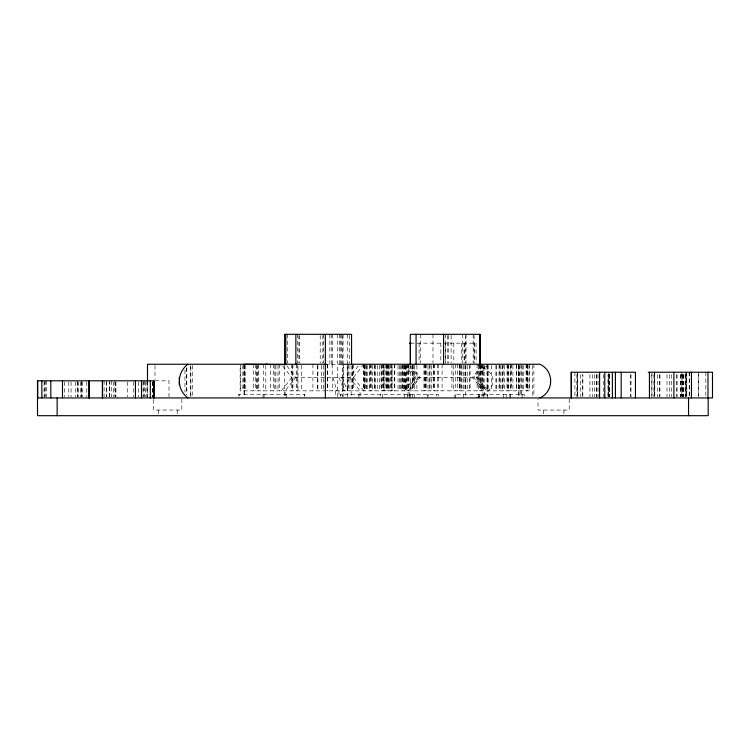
<?xml version="1.0" encoding="UTF-8"?>
<svg xmlns="http://www.w3.org/2000/svg" width="750" height="750" viewBox="0 0 750 750"><rect width="100%" height="100%" fill="white"/><g stroke="black" fill="none" stroke-linecap="round" stroke-linejoin="round"><path stroke-width="0.56" stroke-dasharray="3.75 2.81" d="M190.866 396.769L190.866 365.409M239.259 396.159L239.259 394.387M244.088 394.387L244.088 364.247M244.256 394.387L244.266 365.4M358.172 366.019L349.556 377.541L360.047 390.844L360.047 396.919M481.097 366.019L472.481 377.541L482.962 390.844L482.962 397.931M482.606 366.019L473.972 377.541L484.462 390.844L484.462 396.919M281.4 390.844L291.694 377.541L353.494 377.541L363.788 364.247M404.306 390.844L414.609 377.541L477.909 377.541L488.212 390.844M485.353 366.019L476.428 377.541L486.731 390.844M477.909 377.541L488.212 364.247M476.119 397.538C496.716 391.988 499.734 372.169 477.928 365.438M410.447 343.153L476.081 343.153L476.081 363.075M325.069 364.247L344.719 364.247M155.175 380.812L168.984 380.812L168.984 396.788M407.166 366.019L416.091 377.541L405.787 390.844L405.881 364.247M404.306 364.247L414.609 377.541M353.494 377.541L363.788 390.844M282.769 366.019L291.694 377.541M411.394 366.019L420.028 377.541L409.537 390.844L409.537 397.931M409.931 366.019L418.556 377.541L408.066 390.844L408.066 397.931M287.016 366.019L295.631 377.541L285.141 390.844L285.141 397.931M341.559 377.541L347.944 390.844M338.916 377.541L344.4 390.844M333.141 377.541L336.656 390.844M264.056 394.387L264.056 397.931M705.844 372.234L705.844 396.769M698.503 372.234L698.503 396.769M698.241 374.569L698.241 396.769M689.438 372.234L689.438 396.769M689.203 372.234L689.203 396.769M686.803 374.569L686.803 396.769M686.531 372.234L686.531 396.769L686.494 374.569M686.231 372.234L686.306 396.769M685.894 372.234L685.894 396.769M685.369 374.569L685.369 396.769M685.125 374.569L685.181 396.769M683.372 374.569L683.372 396.769M683.184 374.569L683.184 396.769M682.959 374.569L682.959 396.769M682.772 374.569L682.772 396.769M682.453 374.569L682.453 396.769M681.872 372.234L681.872 396.769M681.272 374.569L681.272 396.769M680.812 374.569L680.812 396.769M680.7 374.569L680.7 396.769M677.091 374.569L677.091 396.769M676.659 374.569L676.659 396.769M671.447 374.569L671.447 396.769M669.712 374.569L669.712 396.769M667.003 374.569L667.003 396.769M659.897 374.569L659.897 396.769M659.784 374.569L659.747 396.769M657.638 374.569L657.638 396.769M654.778 372.234L654.778 396.769M654.628 372.234L654.628 396.769M654.366 374.569L654.403 396.769M653.906 374.569L653.906 396.769M651.956 372.234L651.956 396.769M651.806 374.569L651.806 396.769M630.919 374.569L630.919 396.769M630.806 374.569L630.806 396.769M609.731 374.569L609.731 396.769M609.431 374.569L609.431 396.769M609.169 374.569L609.169 396.769M608.831 372.234L608.831 396.769M608.306 374.569L608.306 396.769M603.638 374.569L603.638 396.769M598.069 374.569L598.069 396.769M596.831 374.569L596.831 396.769M596.634 374.569L596.634 396.769M594.384 374.569L594.384 396.769M592.65 374.569L592.65 396.769M589.941 374.569L589.941 396.769M580.575 374.569L580.575 396.769M577.716 372.234L577.716 396.769M577.556 372.234L577.556 396.769M577.331 374.569L577.331 396.769M576.844 374.569L576.844 396.769M574.884 372.234L574.931 396.769M569.231 399.037L569.231 410.053L538.031 410.053L538.031 399.037M563.962 410.053L563.962 415.688M543.506 410.053L543.506 415.688M533.897 364.247L533.897 396.769M532.378 365.409L532.378 397.931M529.294 364.247L529.294 390.844L240.159 390.844L240.159 365.353M528.975 365.353L528.975 390.844M527.663 365.353L527.663 390.844M527.541 364.247L527.541 390.844M527.072 364.247L527.072 390.844M526.791 364.247L526.791 390.844M526.069 364.247L526.069 390.844M524.269 396.159L524.269 394.387L454.809 394.387L454.809 397.931M523.744 365.353L523.744 390.844M522.263 365.353L522.263 390.844M522.159 394.387L522.159 397.931M521.147 365.409L521.147 396.769M520.988 364.247L520.95 396.769M519.366 365.353L519.366 390.844M518.962 365.409L518.962 396.769M518.775 365.409L518.775 396.769M518.559 364.247L518.559 390.844M518.447 365.353L518.447 390.844M516.712 365.353L516.712 390.844M516.469 364.247L516.469 390.844M512.916 365.353L512.916 390.844M511.659 364.247L511.659 390.844M510.853 364.247L510.853 390.844M510.684 365.353L510.684 390.844M510.478 394.387L510.478 397.931M509.916 394.387L509.916 397.931M508.575 365.4L508.575 390.844M508.191 364.247L508.191 390.844M507.441 365.353L507.441 390.844M507.047 364.247L507.009 390.844M506.203 394.387L506.203 397.931M504.431 365.353L504.431 390.844M503.719 394.387L503.719 397.931M503.175 364.247L503.175 390.844M502.247 365.353L502.247 390.844M502.059 365.353L502.059 390.844M500.381 365.353L500.381 390.844M499.35 364.247L499.35 390.844M499.041 365.353L499.041 390.844M496.238 365.353L496.238 390.844M495.956 365.353L495.956 390.844M491.391 365.353L491.391 390.844M488.119 365.353L488.119 390.844M487.8 365.353L487.8 390.844M487.406 394.387L487.406 396.159M487.2 365.353L487.2 390.844M487.144 394.387L487.144 397.931M487.078 364.247L487.078 390.844M484.153 365.353L484.153 390.844M483.731 365.353L483.731 390.844M483.431 394.387L483.431 397.931M482.531 364.247L482.531 390.844M482.147 365.353L482.147 390.844M481.8 394.387L481.8 396.159M481.331 364.247L481.331 390.844M480.628 365.353L480.628 390.844M480.356 364.247L480.356 390.844M479.644 394.387L479.644 397.931M479.522 364.247L479.522 390.844M478.678 365.353L478.678 390.844M478.444 394.387L478.444 397.931M477.103 364.247L477.103 390.844M474.356 343.153L474.356 363.075M474.075 335.466L474.075 363.094M473.184 334.312L473.184 363.094M470.072 364.247L470.072 390.844M469.434 365.353L469.434 390.844M467.756 365.353L467.756 390.844M466.05 334.312L466.05 363.094M465.834 365.353L465.834 390.844M465.347 335.466L465.347 363.094M465.403 365.353L465.366 397.931M464.728 343.153L464.728 363.075M464.081 343.153L464.081 363.075M464.034 365.353L464.034 390.844M463.369 394.387L463.369 397.931M463.05 365.353L463.05 390.844M462.759 334.312L462.759 363.094M461.334 343.153L461.334 363.075M461.241 365.353L461.241 390.844M460.997 364.247L460.997 390.844M459.975 365.353L459.975 390.844M459.834 364.247L459.834 390.844M459.291 364.247L459.291 390.844M457.528 364.247L457.528 390.844M455.728 364.247L455.728 390.844M455.719 394.387L455.719 397.931M453.806 343.153L453.806 363.075M453.741 365.353L453.741 390.844M451.922 364.247L451.922 390.844M451.116 335.466L451.116 363.094M448.303 335.466L448.303 363.094M447.619 335.466L447.619 363.094M445.538 334.312L445.538 363.094M445.378 343.153L445.378 363.075M442.087 364.247L442.087 390.844M440.841 343.153L440.841 363.075M438.272 364.247L438.272 390.844M438.281 396.159L438.281 394.387L340.444 394.387L340.444 396.159M437.297 364.247L437.297 390.844M436.228 394.387L436.228 396.159M434.175 364.247L434.175 390.844M434.025 364.247L434.025 390.844M433.5 364.247L433.5 390.844M432.975 334.312L432.975 363.094M431.737 365.353L431.737 390.844M429.966 364.247L429.966 390.844M429.788 365.353L429.788 390.844M428.634 394.387L428.634 396.159M427.987 365.353L427.987 390.844M427.659 394.387L427.659 397.931M426.244 364.247L426.244 390.844M425.634 364.247L425.634 390.844M425.194 364.247L425.194 390.844M424.566 364.247L424.566 390.844M423.928 364.247L423.928 390.844M420.319 334.312L420.319 363.094M419.081 343.153L419.081 363.075M416.897 365.353L416.897 390.844M414.488 365.353L414.488 390.844M414.356 394.387L414.356 397.931M413.372 364.247L413.372 390.844M412.669 365.353L412.669 390.844M412.584 394.387L412.584 397.931M412.35 364.247L412.35 390.844M410.681 365.353L410.681 390.844M410.569 394.387L410.569 397.931M409.228 394.387L409.228 397.931M408.891 364.247L408.891 390.844M408.506 364.247L408.506 390.844M407.447 394.387L407.447 397.931M407.297 364.247L407.297 390.844M406.875 364.247L406.875 390.844M406.2 365.353L406.2 390.844M405.028 365.353L405.028 390.844M404.897 365.353L404.897 390.844M404.756 394.387L404.756 397.931M403.95 365.353L403.95 390.844M403.828 365.353L403.828 390.844M402.609 364.247L402.609 390.844M402.328 365.353L402.328 390.844M401.269 365.353L401.269 390.844M400.716 365.353L400.716 390.844M399.413 365.353L399.413 390.844M398.044 365.353L398.044 390.844M394.791 364.247L394.791 390.844M394.65 364.247L394.65 390.844M391.753 364.247L391.753 390.844M390.656 364.247L390.656 390.844M389.803 365.353L389.803 390.844M388.762 365.353L388.762 390.844M388.097 364.247L388.097 390.844M387.853 364.247L387.853 390.844M387.253 365.353L387.253 390.844M386.559 364.247L386.559 390.844M386.409 365.353L386.409 390.844M385.809 364.247L385.809 390.844M383.316 364.247L383.316 390.844M383.147 364.247L383.147 390.844M382.669 394.387L382.669 397.931M382.453 364.247L382.453 390.844M381.609 365.353L381.609 390.844M381.084 364.247L381.084 390.844M380.25 394.387L380.25 396.159M379.406 365.353L379.406 390.844M377.541 365.353L377.541 390.844M375.553 365.353L375.553 390.844M374.784 364.247L374.784 390.844M374.325 365.353L374.325 390.844M372.469 365.353L372.469 390.844M371.737 364.247L371.737 390.844M370.256 364.247L370.322 390.844M370.041 364.247L370.041 390.844M369.291 365.353L369.291 390.844M367.219 365.353L367.219 390.844M366.337 365.353L366.337 390.844M365.934 365.353L365.934 390.844M365.025 364.247L365.025 390.844M364.706 365.353L364.706 390.844M364.237 365.353L364.237 390.844M363.956 364.247L363.956 390.844M363.488 364.247L363.488 390.844M358.884 394.387L358.884 397.931M353.597 364.247L353.597 390.844M352.509 365.353L352.509 390.844M352.219 365.353L352.219 390.844M351.112 365.541L351.112 396.778M349.322 335.466L349.322 363.094M348.984 365.353L348.984 390.844M348.075 364.247L348.075 390.844M347.522 334.312L347.522 396.778M347.222 365.353L347.222 390.844M343.547 364.247L343.547 390.844M343.087 334.312L343.087 396.778M342.384 335.466L342.384 396.778M341.288 334.312L341.288 364.247M340.931 394.387L340.931 396.159M340.584 334.312L340.584 364.247M339.488 334.312L339.488 364.247M338.991 390.844L338.991 397.931M337.481 334.312L337.481 396.778M335.381 390.844L335.381 397.931M332.7 334.312L332.7 364.247M332.175 364.247L332.269 390.844M331.256 334.312L331.256 364.247M329.85 334.312L329.85 364.247M327.647 364.247L327.619 390.844M327.309 364.247L327.309 390.844M323.672 334.312L323.55 363.094M323.484 365.353L323.484 390.844M322.828 335.466L322.828 363.094M321.703 365.353L321.703 390.844M320.222 335.466L320.222 363.094M317.878 365.353L317.878 390.844M317.541 365.353L317.569 390.844M312.919 364.247L312.919 390.844M304.744 396.159L304.744 394.387L238.547 394.387L238.547 396.159M304.256 394.387L304.256 396.159M301.641 365.353L301.641 390.844M299.747 335.466L299.747 363.094M298.884 335.466L298.884 363.094M297.966 366.459L297.966 390.844M297.3 334.312L297.3 363.094M297.113 364.247L297.113 390.844M296.203 364.247L296.269 390.844M292.969 364.247L292.969 390.844M292.678 365.353L292.678 390.844M291.591 364.247L291.591 390.844M287.662 334.312L287.662 363.094M286.303 394.387L286.2 397.931M284.616 365.541L284.616 396.778M279.253 364.247L279.253 390.844M278.034 365.353L278.034 390.844M275.897 365.353L275.897 390.844M274.866 365.353L274.866 390.844M273.422 364.247L273.422 390.844M270.403 364.247L270.403 390.844M265.781 365.4L265.781 390.844M263.578 364.247L263.578 390.844M263.016 394.387L263.016 397.931M258.778 364.247L258.778 390.844M257.934 365.353L257.934 390.844M257.091 365.353L257.091 390.844M256.425 365.353L256.425 390.844M255.384 364.247L255.384 390.844M253.238 364.247L253.238 390.844M245.775 365.353L245.775 390.844M244.472 365.353L244.472 390.844M243.919 365.353L243.919 390.844M242.859 365.353L242.859 390.844M240.291 365.353L240.291 390.844M192.459 365.409L192.459 396.769M190.734 365.409L190.734 396.769M186.806 367.819L186.806 394.359M186.572 367.819L186.572 394.359M184.95 370.05L184.95 392.128M181.838 399.037L181.838 410.053L153.647 410.053L153.647 399.037M177.206 410.053L177.206 415.688M158.278 410.053L158.278 415.688M155.016 365.409L155.016 379.35M152.681 381.956L152.681 396.788M152.419 381.956L152.419 396.788M147.497 382.828L147.497 397.931M147.244 380.812L147.244 396.788M146.934 380.812L146.897 396.788M145.406 381.956L145.406 396.788M144.216 380.812L144.216 396.788M143.822 380.812L143.822 396.788M143.034 381.956L143.034 396.788M138.478 381.956L138.478 396.788M133.659 381.956L133.659 396.788M127.35 381.956L127.35 396.788M115.903 381.956L115.903 396.788M115.688 381.956L115.688 396.788M114.9 380.812L114.9 396.788M113.278 381.956L113.278 396.788M111.441 380.812L111.441 396.788M109.772 380.812L109.772 396.788M106.706 381.956L106.706 396.788M106.659 380.812L106.659 396.788M104.119 380.812L104.119 396.788M86.766 381.956L86.766 396.788M82.378 381.956L82.378 396.788M81.722 380.812L81.722 396.788M81.328 381.956L81.328 396.788M80.428 381.956L80.428 396.788M78.394 381.956L78.394 396.788M77.691 380.812L77.691 396.788M77.316 381.956L77.316 396.788M75.412 381.956L75.412 396.788M71.072 381.956L71.072 396.788M68.794 381.956L68.794 396.788M64.5 381.956L64.5 396.788M46.575 380.812L46.575 396.788M45.084 380.812L45.084 396.788M44.906 380.812L44.906 396.788M44.072 381.956L44.072 396.788M608.119 396.769L608.119 374.569L608.062 396.769M582.825 396.769L582.825 374.569L582.712 396.769M391.997 390.844L391.997 364.247L391.941 390.844M384.019 390.844L384.019 364.247L383.991 390.844M109.509 396.788L109.509 381.956L109.463 396.788"/><path stroke-width="1.12" d="M187.903 397.931C176.503 389.344 176.503 372.834 187.903 364.247M539.888 397.931C554.269 391.453 554.269 370.725 539.888 364.247L343.163 364.247M267.834 364.247L265.903 364.247M409.444 343.153L410.972 343.153M326.353 364.247L147.497 364.247L147.497 381.666M648.263 372.234L712.5 372.234L712.5 397.931L37.5 397.931M244.088 364.247L286.219 364.603M708.178 397.931L708.178 415.688L37.5 415.688L37.5 380.812L154.041 380.812L154.041 397.931M707.981 372.234L707.981 397.931M691.462 372.234L691.462 397.931M688.538 397.931L688.538 415.688M673.894 372.234L673.894 397.931M649.434 372.234L649.434 397.931M635.438 397.931L635.438 372.234L571.2 372.234L571.2 397.931M621.169 372.234L621.169 397.931M615.413 372.234L615.413 397.931M612.366 372.234L612.366 397.931M604.8 372.234L604.8 397.931M599.597 372.234L599.597 397.931M571.35 372.234L571.388 397.931M480.262 364.247L480.262 334.312L410.278 334.312L410.278 364.247M479.7 334.312L479.7 364.247M443.606 334.312L443.606 364.247M416.072 334.312L416.072 364.247M410.447 343.153L410.447 364.247M351.572 364.247L351.572 334.312L284.616 334.312L284.616 364.387M325.341 334.312L325.341 397.931M295.856 334.312L295.856 364.247M285.816 334.312L285.816 364.247M179.288 377.428L179.288 379.519M179.288 381.609L179.288 384.75M153.863 380.812L153.863 397.931M150.309 380.812L150.309 397.931M141.506 380.812L141.506 397.931M135.431 380.812L135.431 397.931M102.544 380.812L102.581 397.931M102.366 380.812L102.366 397.931M89.175 380.812L89.175 397.931M88.997 380.812L88.997 397.931M62.484 380.812L62.484 397.931M57.141 397.931L57.141 415.688M50.822 380.812L50.822 397.931M41.841 380.812L41.841 397.931M37.716 380.812L37.716 397.931M296.906 364.247L296.419 364.688L296.906 364.247"/></g></svg>
